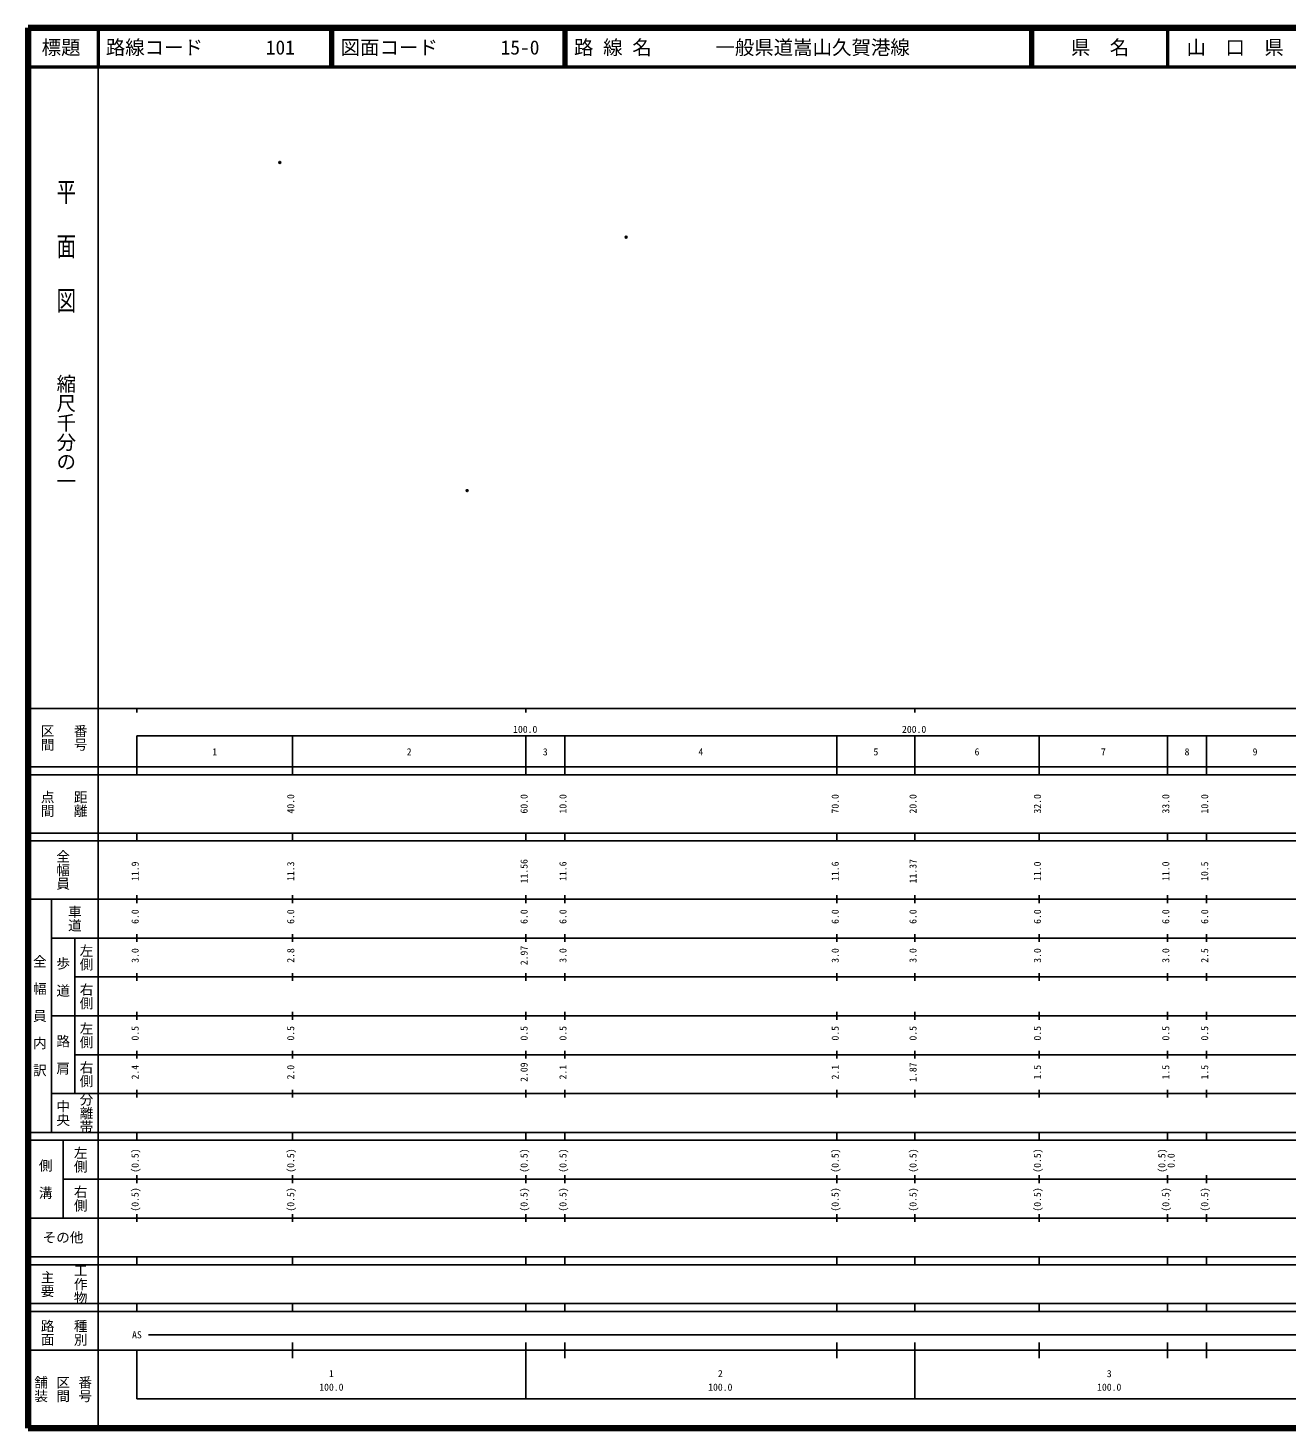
# Model space of a CAD drawing. Units: millimetres on the paper. Extents: x 40 to 680, y 20 to 380.
# Drawn here: x 40 to 363.7, y 20 to 380 of the extents above; entities that cross this region are included whole.
import ezdxf
from ezdxf.enums import TextEntityAlignment as Align

# ---------------------------------------------------------------- set-up
doc = ezdxf.new("R2010")
doc.units = ezdxf.units.MM
doc.header["$PDMODE"] = 32
doc.header["$PDSIZE"] = 0.5
doc.layers.add('M-OTRS', color=6, linetype='Continuous')
doc.layers.add('M-TTL-TXT', color=7, linetype='Continuous')
for name, color, linetype, lineweight in [('M-TTL', 2, 'Continuous', 140), ('M-TTL-BAND', 7, 'Continuous', 25), ('M-TTL-LINE', 7, 'Continuous', 50)]:
    doc.layers.add(name, color=color, linetype=linetype, lineweight=lineweight)
doc.styles.add('@ＭＳ ゴシック', font='')
doc.styles.add('ＭＳ ゴシック', font='')
doc.styles.get('@ＭＳ ゴシック').set_extended_font_data('@MS Gothic')
doc.styles.get('ＭＳ ゴシック').set_extended_font_data('MS Gothic')

msp = doc.modelspace()

# ---------------------------------------------------------------- linework, layer by layer
at = {"layer": 'M-OTRS'}
for p in [(104.737, 345.438), (193.777, 326.205), (152.886, 261.035)]:
    msp.add_point(p, dxfattribs=at)
at = {"layer": 'M-TTL'}
for p, q in [((40, 380), (40, 20)), ((680, 380), (40, 380)), ((40, 20), (680, 20))]:
    msp.add_line(p, q, dxfattribs=at)
at = {"layer": 'M-TTL-BAND'}
for p, q in [((58, 370), (58, 20)), ((40, 205), (579, 205)), ((68, 205), (68, 204)), ((168, 205), (168, 204)), ((268, 205), (268, 204)), ((68, 198), (579, 198)), ((68, 198), (68, 188)), ((108, 188), (108, 198)), ((168, 188), (168, 198)), ((178, 188), (178, 198)), ((248, 188), (248, 198)), ((268, 188), (268, 198)), ((300, 188), (300, 198)), ((333, 188), (333, 198)), ((343, 188), (343, 198)), ((40, 190), (579, 190)), ((40, 188), (579, 188)), ((40, 173), (579, 173)), ((68, 171), (68, 173)), ((108, 171), (108, 173)), ((168, 171), (168, 173)), ((178, 171), (178, 173)), ((248, 171), (248, 173)), ((268, 171), (268, 173)), ((300, 171), (300, 173)), ((333, 171), (333, 173)), ((343, 171), (343, 173)), ((40, 171), (579, 171)), ((40, 156), (579, 156)), ((46, 96), (46, 156)), ((68, 155), (68, 157)), ((108, 155), (108, 157)), ((168, 155), (168, 157)), ((178, 155), (178, 157)), ((248, 155), (248, 157)), ((268, 155), (268, 157)), ((300, 155), (300, 157)), ((333, 155), (333, 157)), ((343, 155), (343, 157)), ((46, 146), (579, 146)), ((52, 146), (52, 106)), ((68, 145), (68, 147)), ((108, 145), (108, 147)), ((168, 145), (168, 147)), ((178, 145), (178, 147)), ((248, 145), (248, 147)), ((268, 145), (268, 147)), ((300, 145), (300, 147)), ((333, 145), (333, 147)), ((343, 145), (343, 147)), ((68, 135), (68, 137)), ((108, 135), (108, 137)), ((168, 135), (168, 137)), ((178, 135), (178, 137)), ((248, 135), (248, 137)), ((268, 135), (268, 137)), ((300, 135), (300, 137)), ((333, 135), (333, 137)), ((343, 135), (343, 137)), ((52, 136), (579, 136)), ((46, 126), (579, 126)), ((68, 125), (68, 127)), ((108, 125), (108, 127)), ((168, 125), (168, 127)), ((178, 125), (178, 127)), ((248, 125), (248, 127)), ((268, 125), (268, 127)), ((300, 125), (300, 127)), ((333, 125), (333, 127)), ((343, 125), (343, 127)), ((52, 116), (579, 116)), ((68, 115), (68, 117)), ((108, 115), (108, 117)), ((168, 115), (168, 117)), ((178, 115), (178, 117)), ((248, 115), (248, 117)), ((268, 115), (268, 117)), ((300, 115), (300, 117)), ((333, 115), (333, 117)), ((343, 115), (343, 117)), ((46, 106), (579, 106)), ((68, 105), (68, 107)), ((108, 105), (108, 107)), ((168, 105), (168, 107)), ((178, 105), (178, 107)), ((248, 105), (248, 107)), ((268, 105), (268, 107)), ((300, 105), (300, 107)), ((333, 105), (333, 107)), ((343, 105), (343, 107)), ((40, 96), (579, 96)), ((40, 94), (579, 94)), ((49, 94), (49, 74)), ((68, 94), (68, 96)), ((108, 94), (108, 96)), ((168, 94), (168, 96)), ((178, 94), (178, 96)), ((248, 94), (248, 96)), ((268, 94), (268, 96)), ((300, 94), (300, 96)), ((333, 94), (333, 96)), ((343, 94), (343, 96)), ((49, 84), (579, 84)), ((68, 83), (68, 85)), ((108, 83), (108, 85)), ((168, 83), (168, 85)), ((178, 83), (178, 85)), ((248, 83), (248, 85)), ((268, 83), (268, 85)), ((300, 83), (300, 85)), ((333, 83), (333, 85)), ((343, 83), (343, 85)), ((40, 74), (579, 74)), ((68, 73), (68, 75)), ((108, 73), (108, 75)), ((168, 73), (168, 75)), ((178, 73), (178, 75)), ((248, 73), (248, 75)), ((268, 73), (268, 75)), ((300, 73), (300, 75)), ((333, 73), (333, 75)), ((343, 73), (343, 75)), ((40, 64), (579, 64)), ((40, 62), (579, 62)), ((68, 62), (68, 64)), ((108, 62), (108, 64)), ((168, 62), (168, 64)), ((178, 62), (178, 64)), ((248, 62), (248, 64)), ((268, 62), (268, 64)), ((300, 62), (300, 64)), ((333, 62), (333, 64)), ((343, 62), (343, 64)), ((40, 52), (579, 52)), ((68, 50), (68, 52)), ((108, 50), (108, 52)), ((168, 50), (168, 52)), ((178, 50), (178, 52)), ((248, 50), (248, 52)), ((268, 50), (268, 52)), ((300, 50), (300, 52)), ((333, 50), (333, 52)), ((343, 50), (343, 52)), ((40, 50), (579, 50)), ((71, 44), (528, 44)), ((40, 40), (579, 40)), ((68, 40), (68, 27.5)), ((108, 38), (108, 42)), ((168, 27.5), (168, 42)), ((178, 38), (178, 42)), ((248, 38), (248, 42)), ((268, 27.5), (268, 42)), ((300, 38), (300, 42)), ((333, 38), (333, 42)), ((343, 38), (343, 42)), ((68, 27.5), (579, 27.5))]:
    msp.add_line(p, q, dxfattribs=at)
at = {"layer": 'M-TTL-LINE'}
for p, q in [((58, 380), (58, 370)), ((117.75, 380), (117.75, 370)), ((118.25, 380), (118.25, 370)), ((177.75, 380), (177.75, 370)), ((178.25, 380), (178.25, 370)), ((297.75, 380), (297.75, 370)), ((298.25, 380), (298.25, 370)), ((333, 380), (333, 370)), ((40, 370), (680, 370))]:
    msp.add_line(p, q, dxfattribs=at)

# ---------------------------------------------------------------- texts
at = {"layer": 'M-TTL-BAND', "style": '@ＭＳ ゴシック', "width": 1.4}
msp.add_text('平  面  図', height=3.666, rotation=270, dxfattribs=at).set_placement((49.777, 306.475), align=Align.MIDDLE_RIGHT)
at = {"layer": 'M-TTL-BAND', "style": '@ＭＳ ゴシック'}
msp.add_text('縮尺千分の一', height=3.666, rotation=270, dxfattribs=at).set_placement((49.777, 261.03), align=Align.MIDDLE_RIGHT)
for s, p in [('区間', (45, 197.5)), ('番号', (53.5, 197.5)), ('点間', (45, 180.5)), ('距離', (53.5, 180.5)), ('全幅員', (49, 163.5)), ('車道', (52, 151)), ('左側', (55, 141)), ('全\u3000幅\u3000員\u3000内\u3000訳', (43, 126)), ('歩\u3000道', (49, 136)), ('右側', (55, 131)), ('左側', (55, 121)), ('路\u3000肩', (49, 116)), ('右側', (55, 111)), ('分離帯', (55, 101)), ('中央', (49, 101)), ('左側', (53.5, 89)), ('側\u3000溝', (44.5, 84)), ('右側', (53.5, 79)), ('工作物', (53.5, 57)), ('主要', (45, 57)), ('路面', (45, 44.5)), ('種別', (53.5, 44.5)), ('舗装', (43.333, 30)), ('区間', (49, 30)), ('番号', (54.667, 30))]:
    msp.add_text(s, height=2.566, rotation=270, dxfattribs=at).set_placement(p, align=Align.MIDDLE_CENTER)
at = {"layer": 'M-TTL-BAND', "style": 'ＭＳ ゴシック'}
for s, p in [('100.0', (167.844, 198.195)), ('200.0', (267.844, 198.195)), ('1', (88, 192.405)), ('2', (138, 192.405)), ('3', (173, 192.405)), ('4', (213, 192.405)), ('5', (258, 192.405)), ('6', (284, 192.405)), ('7', (316.5, 192.405)), ('8', (338, 192.405)), ('9', (355.5, 192.405)), ('AS', (68, 42.5)), ('1', (118, 32.523)), ('2', (218, 32.523)), ('3', (318, 32.523)), ('100.0', (118, 29.033)), ('100.0', (218, 29.033)), ('100.0', (318, 29.033))]:
    msp.add_text(s, height=1.833, dxfattribs=at).set_placement(p, align=Align.BOTTOM_CENTER)
for s, p in [('40.0', (109, 180.5)), ('60.0', (169, 180.5)), ('10.0', (179, 180.5)), ('70.0', (249, 180.5)), ('20.0', (269, 180.5)), ('32.0', (301, 180.5)), ('33.0', (334, 180.5)), ('10.0', (344, 180.5)), ('11.56', (169, 163.174)), ('11.37', (269, 163.174)), ('11.9', (69, 163.174)), ('11.3', (109, 163.174)), ('11.6', (179, 163.174)), ('11.6', (249, 163.174)), ('11.0', (301, 163.174)), ('11.0', (334, 163.174)), ('10.5', (344, 163.174)), ('6.0', (69, 151.5)), ('6.0', (109, 151.5)), ('6.0', (169, 151.5)), ('6.0', (179, 151.5)), ('6.0', (249, 151.5)), ('6.0', (269, 151.5)), ('6.0', (301, 151.5)), ('6.0', (334, 151.5)), ('6.0', (344, 151.5)), ('3.0', (69, 141.5)), ('2.8', (109, 141.5)), ('2.97', (169, 141.5)), ('3.0', (179, 141.5)), ('3.0', (249, 141.5)), ('3.0', (269, 141.5)), ('3.0', (301, 141.5)), ('3.0', (334, 141.5)), ('2.5', (344, 141.5)), ('0.5', (69, 121.5)), ('0.5', (109, 121.5)), ('0.5', (169, 121.5)), ('0.5', (179, 121.5)), ('0.5', (249, 121.5)), ('0.5', (269, 121.5)), ('0.5', (301, 121.5)), ('0.5', (334, 121.5)), ('0.5', (344, 121.5)), ('2.4', (69, 111.5)), ('2.0', (109, 111.5)), ('2.09', (169, 111.5)), ('2.1', (179, 111.5)), ('2.1', (249, 111.5)), ('1.87', (269, 111.5)), ('1.5', (301, 111.5)), ('1.5', (334, 111.5)), ('1.5', (344, 111.5)), ('(0.5)', (69, 88.764)), ('(0.5)', (109, 88.764)), ('(0.5)', (169, 88.764)), ('(0.5)', (179, 88.764)), ('(0.5)', (249, 88.764)), ('(0.5)', (269, 88.764)), ('(0.5)', (301, 88.764)), ('(0.5)', (333, 88.764)), ('0.0', (335.37, 88.764)), ('(0.5)', (69, 78.764)), ('(0.5)', (109, 78.764)), ('(0.5)', (169, 78.764)), ('(0.5)', (179, 78.764)), ('(0.5)', (249, 78.764)), ('(0.5)', (269, 78.764)), ('(0.5)', (301, 78.764)), ('(0.5)', (334, 78.764)), ('(0.5)', (344, 78.764))]:
    msp.add_text(s, height=1.833, rotation=90, dxfattribs=at).set_placement(p, align=Align.BOTTOM_CENTER)
msp.add_text('その他', height=2.566, dxfattribs=at).set_placement((49, 69), align=Align.MIDDLE_CENTER)
at = {"layer": 'M-TTL-TXT', "style": 'ＭＳ ゴシック'}
for s, p in [('標題', (48.5, 375)), ('県\u3000名', (315.625, 375)), ('山\u3000口\u3000県', (350.375, 375))]:
    msp.add_text(s, height=3.666, dxfattribs=at).set_placement(p, align=Align.MIDDLE_CENTER)
for s, p in [('路線コード', (60, 375)), ('101', (101.142, 375)), ('図面コード', (120.38, 375)), ('15-0', (161.521, 375)), ('路 線 名', (180.38, 375)), ('一般県道嵩山久賀港線', (216.734, 375))]:
    msp.add_text(s, height=3.666, dxfattribs=at).set_placement(p, align=Align.MIDDLE_LEFT)

doc.saveas('drawing.dxf')
